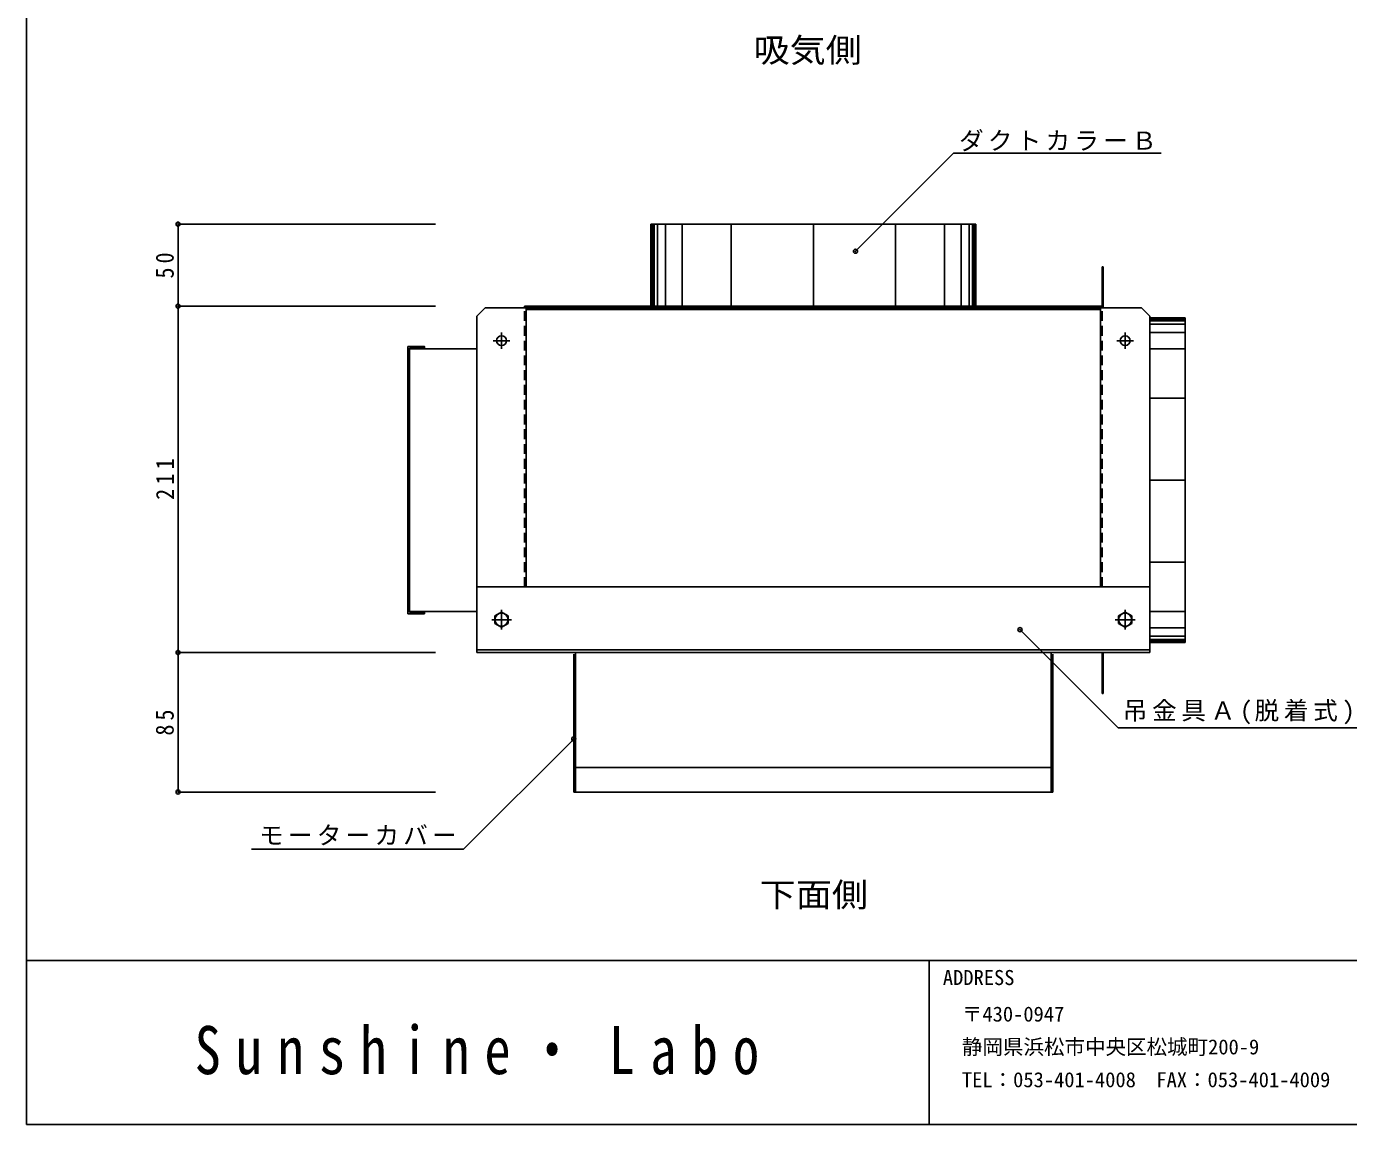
# Model space of a CAD drawing. Units: millimetres, scale not verified. Extents: x -2083 to 2037, y -682 to 723.
# Drawn here: x 17 to 822, y -682 to -13 of the extents above; entities that cross this region are included whole.
import ezdxf
from ezdxf.enums import TextEntityAlignment as Align

# ---------------------------------------------------------------- set-up
doc = ezdxf.new("R2010")
doc.units = ezdxf.units.MM
doc.header["$LTSCALE"] = 5
doc.header["$PDMODE"] = 32
doc.header["$PDSIZE"] = 2.5
doc.linetypes.add('CHAIN1', pattern=[8, 5, -1, 1, -1])
doc.linetypes.add('DASHED1', pattern=[1.8, 1.2, -0.6])
doc.layers.add('0-0', color=4, linetype='Continuous')
doc.layers.add('F-0', color=2, linetype='Continuous')
doc.styles.add('ＭＳ ゴシック', font='')
doc.styles.add('ＭＳ 明朝', font='')
doc.styles.get('ＭＳ ゴシック').set_extended_font_data('MS Gothic')
doc.styles.get('ＭＳ 明朝').set_extended_font_data('MS Mincho')

msp = doc.modelspace()

# ---------------------------------------------------------------- linework, layer by layer
at = {"layer": '0-0'}
for p, q in [((521.795, -149.57), (581.618, -89.747)), ((581.618, -89.747), (708.042, -89.747)), ((109.064, -133.072), (109.064, -183.072)), ((109.064, -133.072), (265.863, -133.072)), ((397.838, -183.072), (397.838, -133.072)), ((398.138, -183.072), (398.138, -133.072)), ((399.138, -183.072), (399.138, -133.072)), ((401.138, -183.072), (401.138, -133.072)), ((406.138, -183.072), (406.138, -133.072)), ((416.138, -183.072), (416.138, -133.072)), ((446.138, -183.072), (446.138, -133.072)), ((496.138, -183.072), (496.138, -133.072)), ((546.138, -183.072), (546.138, -133.072)), ((576.138, -183.072), (576.138, -133.072)), ((586.138, -183.072), (586.138, -133.072)), ((591.138, -183.072), (591.138, -133.072)), ((593.138, -183.072), (593.138, -133.072)), ((594.138, -183.072), (594.138, -133.072)), ((594.438, -183.072), (594.438, -133.072)), ((109.064, -183.072), (265.863, -183.072)), ((109.064, -183.072), (109.064, -394.072)), ((701.138, -190.772), (722.638, -190.772)), ((701.138, -191.072), (722.638, -191.072)), ((701.138, -192.072), (722.638, -192.072)), ((701.138, -194.072), (722.638, -194.072)), ((701.138, -199.072), (722.638, -199.072)), ((701.138, -209.072), (722.638, -209.072)), ((701.138, -239.072), (722.638, -239.072)), ((701.138, -289.072), (722.638, -289.072)), ((701.138, -339.072), (722.638, -339.072)), ((701.138, -369.072), (722.638, -369.072)), ((701.138, -379.072), (722.638, -379.072)), ((701.138, -384.072), (722.638, -384.072)), ((701.138, -386.072), (722.638, -386.072)), ((109.064, -394.072), (265.863, -394.072)), ((109.064, -394.072), (109.064, -479.072)), ((701.138, -387.072), (722.638, -387.072)), ((701.138, -387.372), (722.638, -387.372)), ((350.138, -446.786), (282.959, -513.965)), ((109.064, -479.072), (265.863, -479.072)), ((153.869, -513.965), (282.959, -513.965))]:
    msp.add_line(p, q, dxfattribs=at)
at = {"layer": '0-0', "color": 7}
for p, q in [((397.138, -133.072), (397.138, -183.072)), ((397.138, -133.072), (397.638, -133.072)), ((397.638, -133.072), (594.638, -133.072)), ((397.638, -133.072), (397.638, -183.072)), ((496.138, -133.072), (496.138, -183.072)), ((594.638, -133.072), (595.138, -133.072)), ((594.638, -133.072), (594.638, -183.072)), ((595.138, -133.072), (595.138, -183.072)), ((672.638, -159.072), (672.138, -159.072)), ((672.138, -184.072), (672.138, -159.072)), ((672.638, -184.072), (672.638, -159.072)), ((291.138, -189.072), (296.138, -184.072)), ((696.138, -184.072), (296.138, -184.072)), ((672.138, -183.072), (320.138, -183.072)), ((320.138, -183.072), (320.138, -184.072)), ((320.138, -184.072), (320.138, -183.072)), ((350.138, -183.072), (320.138, -183.072)), ((321.138, -354.072), (321.138, -184.072)), ((671.138, -185.072), (321.138, -185.072)), ((672.138, -183.072), (642.138, -183.072)), ((671.138, -354.072), (671.138, -184.072)), ((672.138, -183.072), (672.138, -184.072)), ((672.138, -184.072), (672.138, -183.072)), ((696.138, -184.072), (701.138, -189.072)), ((291.138, -189.072), (291.138, -394.072)), ((701.138, -189.072), (701.138, -394.072)), ((722.638, -190.072), (701.138, -190.072)), ((722.638, -190.572), (701.138, -190.572)), ((722.638, -190.572), (722.638, -190.072)), ((249.138, -207.572), (249.138, -370.572)), ((250.138, -208.572), (259.138, -208.572)), ((250.138, -208.572), (250.138, -369.572)), ((250.138, -209.072), (291.138, -209.072)), ((701.138, -354.072), (291.138, -354.072)), ((250.138, -369.072), (291.138, -369.072)), ((250.138, -369.572), (259.138, -369.572)), ((259.138, -369.572), (259.138, -370.572)), ((302.138, -371.763), (306.138, -369.453)), ((306.138, -369.453), (310.138, -371.763)), ((682.138, -371.763), (686.138, -369.453)), ((686.138, -369.453), (690.138, -371.763)), ((249.138, -370.572), (259.138, -370.572)), ((310.138, -376.381), (306.138, -378.691)), ((310.138, -371.763), (310.138, -376.381)), ((690.138, -376.381), (686.138, -378.691)), ((690.138, -371.763), (690.138, -376.381)), ((701.138, -392.472), (291.138, -392.472)), ((701.138, -394.072), (291.138, -394.072)), ((351.138, -394.072), (351.138, -479.072)), ((641.138, -394.072), (641.138, -479.072)), ((672.138, -419.072), (672.138, -394.072)), ((672.638, -419.072), (672.638, -394.072)), ((722.638, -387.572), (701.138, -387.572)), ((722.638, -388.072), (701.138, -388.072)), ((350.138, -395.072), (350.138, -479.072)), ((642.138, -395.072), (642.138, -479.072)), ((672.638, -419.072), (672.138, -419.072)), ((641.138, -464.072), (351.138, -464.072)), ((642.138, -479.072), (350.138, -479.072))]:
    msp.add_line(p, q, dxfattribs=at)
at = {"layer": '0-0', "color": 7, "linetype": 'DASHED1'}
for p, q in [((320.138, -354.072), (320.138, -184.072)), ((672.138, -354.072), (672.138, -184.072))]:
    msp.add_line(p, q, dxfattribs=at)
at = {"layer": '0-0', "linetype": 'CHAIN1'}
for p, q in [((306.138, -209.072), (306.138, -199.072)), ((686.138, -209.072), (686.138, -199.072)), ((301.138, -204.072), (311.138, -204.072)), ((681.138, -204.072), (691.138, -204.072)), ((306.138, -368.072), (306.138, -380.072)), ((686.138, -368.072), (686.138, -380.072)), ((312.138, -374.072), (300.138, -374.072)), ((692.138, -374.072), (680.138, -374.072))]:
    msp.add_line(p, q, dxfattribs=at)
at = {"layer": '0-0', "color": 7}
for points in [[(722.638, -388.072), (722.638, -387.572), (722.638, -190.572)], [(249.138, -207.572), (259.138, -207.572), (259.138, -208.572)], [(306.138, -378.691), (302.138, -376.381), (302.138, -371.763)], [(686.138, -378.691), (682.138, -376.381), (682.138, -371.763)]]:
    msp.add_lwpolyline(points, dxfattribs=at)
at = {"layer": '0-0'}
msp.add_lwpolyline([(622.037, -380.141), (681.86, -439.964), (827.481, -439.964)], dxfattribs=at)
at = {"layer": '0-0', "color": 7}
for centre, radius in [((306.138, -204.072), 3), ((686.138, -204.072), 3), ((306.138, -374.072), 4), ((686.138, -374.072), 4)]:
    msp.add_circle(centre, radius, dxfattribs=at)
at = {"layer": '0-0', "color": 5}
for p in [(109.064, -133.072), (521.795, -149.57), (109.064, -183.072), (622.037, -380.141), (109.064, -394.072), (350.138, -446.786), (109.064, -479.072)]:
    msp.add_point(p, dxfattribs=at)
at = {"layer": 'F-0', "color": 5}
for p, q in [((16.664, -581.692), (2036.664, -581.692)), ((2036.664, -681.692), (16.664, -681.692))]:
    msp.add_line(p, q, dxfattribs=at)
at = {"layer": 'F-0'}
msp.add_line((566.664, -681.692), (566.664, -581.692), dxfattribs=at)
at = {"layer": 'F-0', "color": 5}
msp.add_lwpolyline([(16.664, -681.692), (16.664, 723.308), (2036.664, 723.308)], dxfattribs=at)

# ---------------------------------------------------------------- texts
at = {"layer": '0-0', "color": 7, "style": 'ＭＳ ゴシック', "width": 1.1}
for s, p in [('吸気側', (459.681, -38.788)), ('下面側', (463.427, -553.412))]:
    msp.add_text(s, height=14.66, dxfattribs=at).set_placement(p, align=Align.BOTTOM_LEFT)
at = {"layer": '0-0', "color": 7, "char_height": 11, "attachment_point": 7, "style": 'ＭＳ ゴシック'}
for s, insert in [('\\T1.17;ダクトカラーＢ', (584.92, -88.721)), ('\\T1.19;吊金具Ａ(脱着式)', (684.659, -437.87)), ('\\T1.17;モーターカバー', (158.466, -511.578))]:
    msp.add_mtext(s, dxfattribs=dict(at, insert=insert))
at = {"layer": '0-0', "color": 7, "char_height": 11, "attachment_point": 7, "rotation": 90, "style": 'ＭＳ ゴシック'}
for s, insert in [('\\T1.36;\\W0.9;50', (106.564, -166.197)), ('\\T1.38;\\W0.9;211', (106.564, -301.072)), ('\\T1.36;\\W0.9;85', (106.564, -444.697))]:
    msp.add_mtext(s, dxfattribs=dict(at, insert=insert))
at = {"layer": 'F-0', "color": 4, "style": 'ＭＳ ゴシック'}
for s, p in [('ADDRESS', (575.052, -599.448)), ('〒430-0947', (586.664, -621.692)), ('静岡県浜松市中央区松城町200-9', (586.664, -641.692)), ('TEL：053-401-4008  FAX：053-401-4009', (586.664, -661.692))]:
    msp.add_text(s, height=9.164, dxfattribs=at).set_placement(p, align=Align.BOTTOM_LEFT)
at = {"layer": 'F-0', "insert": (119.179, -651.532), "char_height": 29.33, "attachment_point": 7, "style": 'ＭＳ 明朝'}
msp.add_mtext('\\T1.58;\\W0.8;Sunshine・Labo', dxfattribs=at)

doc.saveas('drawing.dxf')
